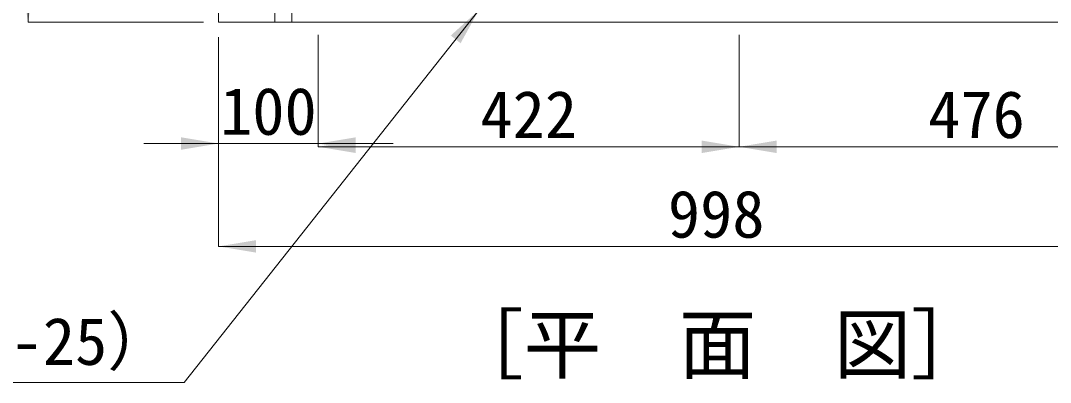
# Model space of a CAD drawing. Units: millimetres at full size. Extents: x -36174 to -11409, y 24892 to 47415.
# Drawn here: x -20806 to -19774, y 36483 to 36846 of the extents above; entities that cross this region are included whole.
import ezdxf
from ezdxf.enums import TextEntityAlignment as Align

# ---------------------------------------------------------------- set-up
doc = ezdxf.new("R2010")
doc.units = ezdxf.units.MM
doc.header["$LTSCALE"] = 30
doc.linetypes.add('USER1', pattern=[1.35, 0.75, -0.6])
doc.linetypes.add('USER2', pattern=[2, 1, -1])
for name, color, linetype, lineweight in [('0_2', 7, 'Continuous', 13), ('寸法線', 7, 'Continuous', 9), ('本体', 2, 'Continuous', 20), ('ｲﾝｻｰﾄ', 3, 'USER1', 9)]:
    doc.layers.add(name, color=color, linetype=linetype, lineweight=lineweight)
doc.styles.add('ＭＳ ゴシック', font='')
doc.styles.get('ＭＳ ゴシック').set_extended_font_data('MS Gothic')

# ---------------------------------------------------------------- blocks, each defined once
blk = doc.blocks.new('filled_arrow')
at = {"color": 0, "linetype": 'Continuous', "lineweight": -2}
blk.add_solid([(7.5, 1.25), (0, 0), (7.5, -1.25)], dxfattribs=at)

msp = doc.modelspace()

# ---------------------------------------------------------------- linework, layer by layer
at = {"layer": '寸法線'}
for p, q in [((-20798.88, 37384.56), (-20798.88, 36844.56)), ((-20622.94, 36844.56), (-20798.88, 36844.56)), ((-20507.94, 36831.82), (-20507.94, 36722.82)), ((-20507.94, 36831.82), (-20507.94, 36719.56)), ((-20085.94, 36831.82), (-20085.94, 36719.56)), ((-20085.94, 36831.82), (-20085.94, 36719.56)), ((-20607.94, 36829.56), (-20607.94, 36619.56)), ((-20607.94, 36829.56), (-20607.94, 36722.82)), ((-20682.94, 36722.82), (-20432.94, 36722.82)), ((-20507.94, 36719.56), (-20085.94, 36719.56)), ((-20085.94, 36719.56), (-19609.94, 36719.56)), ((-20607.94, 36619.56), (-19609.94, 36619.56))]:
    msp.add_line(p, q, dxfattribs=at)
msp.add_lwpolyline([(-20346.91, 36856.82), (-20642.25, 36482.98), (-21612.11, 36482.98)], dxfattribs=at)
at = {"layer": '本体'}
for q in [(-20607.94, 37384.56), (-19609.94, 36844.56)]:
    msp.add_line((-20607.94, 36844.56), q, dxfattribs=at)
at = {"layer": 'ｲﾝｻｰﾄ', "linetype": 'USER2'}
for p, q in [((-20551.44, 36844.56), (-20551.44, 36871.56)), ((-20534.44, 36844.56), (-20534.44, 36871.56))]:
    msp.add_line(p, q, dxfattribs=at)
at = {"layer": 'ｲﾝｻｰﾄ'}
msp.add_line((-20551.44, 36844.56), (-20534.44, 36844.56), dxfattribs=at)

# ---------------------------------------------------------------- block references
at = {"layer": '寸法線', "xscale": 5, "yscale": 5}
for p, rotation in [((-20798.88, 36844.56), 90), ((-20346.91, 36856.82), 231.7), ((-20607.94, 36722.82), 180), ((-20085.94, 36719.56), 180)]:
    msp.add_blockref('filled_arrow', p, dxfattribs=dict(at, rotation=rotation))
for p in [(-20507.94, 36722.82), (-20507.94, 36719.56), (-20085.94, 36719.56), (-20607.94, 36619.56)]:
    msp.add_blockref('filled_arrow', p, dxfattribs=at)

# ---------------------------------------------------------------- texts
at = {"layer": '0_2', "style": 'ＭＳ ゴシック'}
msp.add_text('［平\u3000面\u3000図］', height=56.96, dxfattribs=at).set_placement((-20379.62, 36475.66), align=Align.BOTTOM_LEFT)
at = {"layer": '寸法線', "style": 'ＭＳ ゴシック'}
for s, p in [('100', (-20557.94, 36755.32)), ('422', (-20296.94, 36752.06)), ('476', (-19847.94, 36752.06)), ('998', (-20108.94, 36652.06))]:
    msp.add_text(s, height=47.47, dxfattribs=at).set_placement(p, align=Align.MIDDLE_CENTER)
msp.add_text('ボルト固定式グレ－チング(T-25）', height=47.47, dxfattribs=at).set_placement((-20654.75, 36548.06), align=Align.TOP_RIGHT)

doc.saveas('drawing.dxf')
